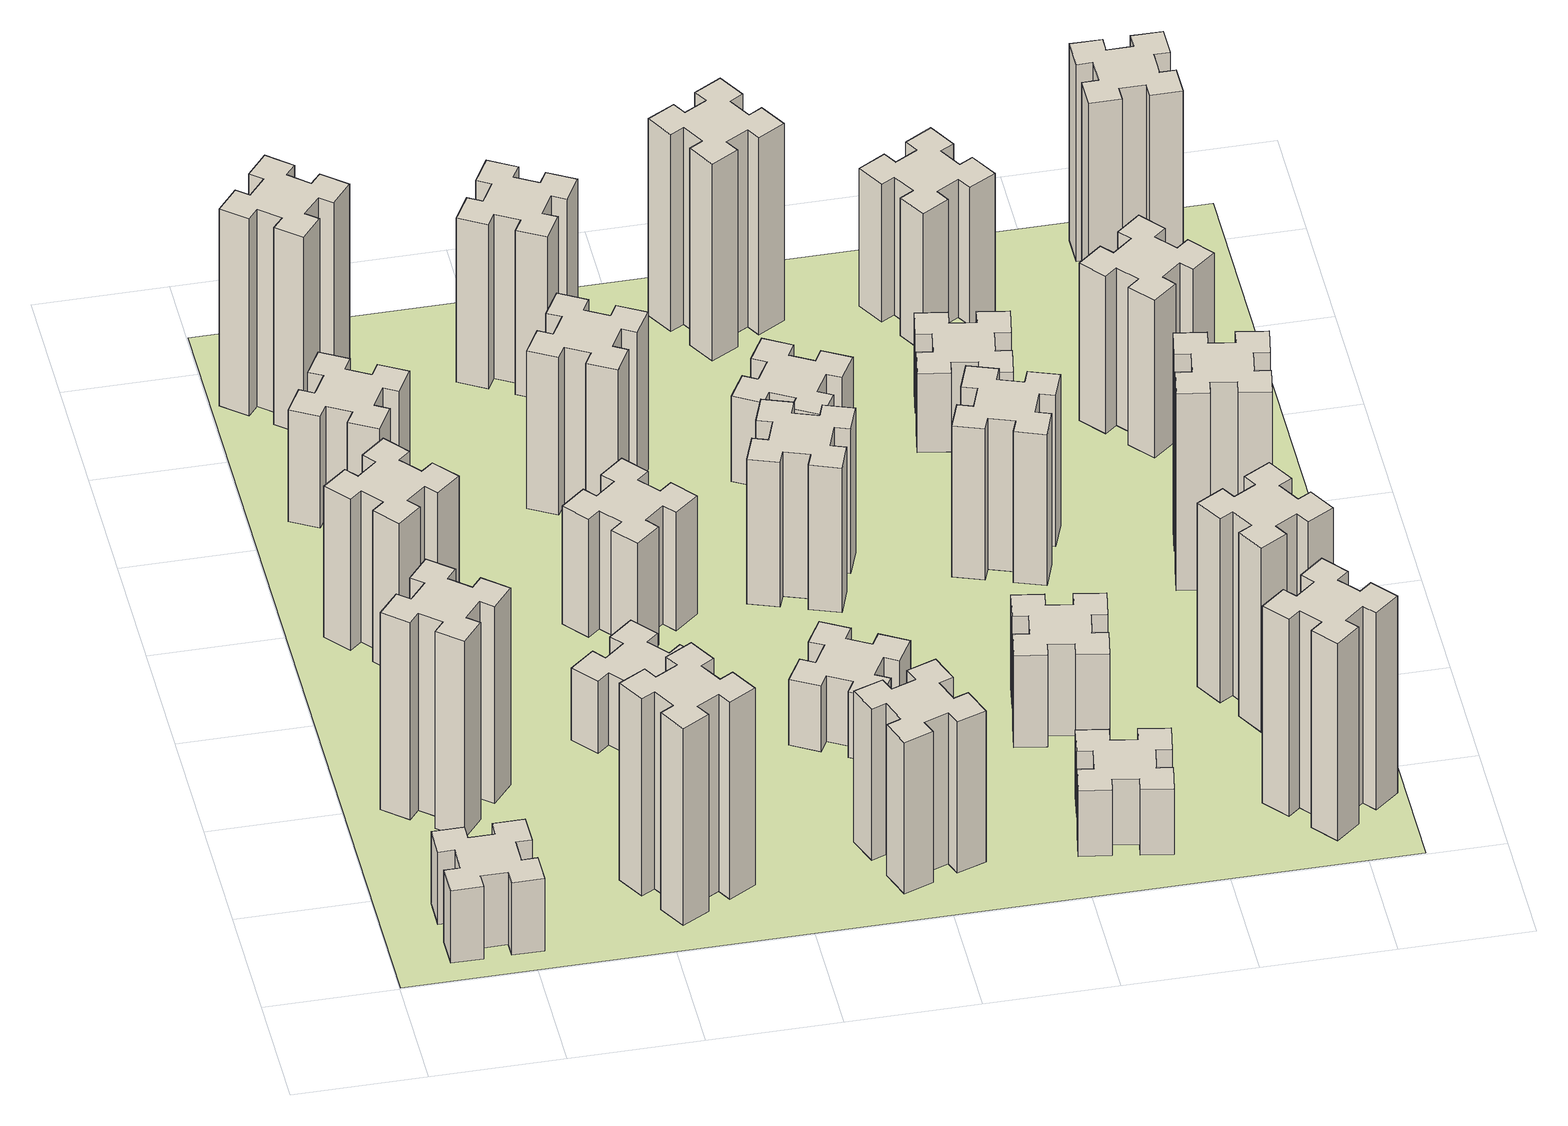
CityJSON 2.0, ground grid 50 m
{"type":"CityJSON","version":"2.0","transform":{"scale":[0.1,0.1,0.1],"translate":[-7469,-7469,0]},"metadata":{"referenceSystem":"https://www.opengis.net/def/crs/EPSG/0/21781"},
"CityObjects":{
"building1":{"type":"Building","attributes":{"class":"1000","function":"1000","usage":"1000","yearOfConstruction":2016,"roofType":"1000","measuredHeight":33,"storeysAboveGround":30,"storeysBelowGround":0},"geometry":[{"type":"Solid","lod":"1","boundaries":[[[[0,1,2,3,4,5,6,7,8,9,10,11,12,13,14,15,16,17,18,19]],[[17,16,20,21]],[[16,15,22,20]],[[15,14,23,22]],[[14,13,24,23]],[[13,12,25,24]],[[12,11,26,25]],[[11,10,27,26]],[[10,9,28,27]],[[9,8,29,28]],[[8,7,30,29]],[[7,6,31,30]],[[6,5,32,31]],[[5,4,33,32]],[[4,3,34,33]],[[3,2,35,34]],[[2,1,36,35]],[[1,0,37,36]],[[0,19,38,37]],[[19,18,39,38]],[[18,17,21,39]],[[24,25,26,27,28,29,30,31,32,33,34,35,36,37,38,39,21,20,22,23]]]]}]},
"building2":{"type":"Building","attributes":{"class":"1000","function":"1000","usage":"1000","yearOfConstruction":2016,"roofType":"1000","measuredHeight":90,"storeysAboveGround":30,"storeysBelowGround":0},"geometry":[{"type":"Solid","lod":"1","boundaries":[[[[40,41,42,43,44,45,46,47,48,49,50,51,52,53,54,55,56,57,58,59]],[[57,56,60,61]],[[56,55,62,60]],[[55,54,63,62]],[[54,53,64,63]],[[53,52,65,64]],[[52,51,66,65]],[[51,50,67,66]],[[50,49,68,67]],[[49,48,69,68]],[[48,47,70,69]],[[47,46,71,70]],[[46,45,72,71]],[[45,44,73,72]],[[44,43,74,73]],[[43,42,75,74]],[[42,41,76,75]],[[41,40,77,76]],[[40,59,78,77]],[[59,58,79,78]],[[58,57,61,79]],[[64,65,66,67,68,69,70,71,72,73,74,75,76,77,78,79,61,60,62,63]]]]}]},
"building3":{"type":"Building","attributes":{"class":"1000","function":"1000","usage":"1000","yearOfConstruction":2016,"roofType":"1000","measuredHeight":69,"storeysAboveGround":30,"storeysBelowGround":0},"geometry":[{"type":"Solid","lod":"1","boundaries":[[[[80,81,82,83,84,85,86,87,88,89,90,91,92,93,94,95,96,97,98,99]],[[97,96,100,101]],[[96,95,102,100]],[[95,94,103,102]],[[94,93,104,103]],[[93,92,105,104]],[[92,91,106,105]],[[91,90,107,106]],[[90,89,108,107]],[[89,88,109,108]],[[88,87,110,109]],[[87,86,111,110]],[[86,85,112,111]],[[85,84,113,112]],[[84,83,114,113]],[[83,82,115,114]],[[82,81,116,115]],[[81,80,117,116]],[[80,99,118,117]],[[99,98,119,118]],[[98,97,101,119]],[[104,105,106,107,108,109,110,111,112,113,114,115,116,117,118,119,101,100,102,103]]]]}]},
"building4":{"type":"Building","attributes":{"class":"1000","function":"1000","usage":"1000","yearOfConstruction":2016,"roofType":"1000","measuredHeight":51,"storeysAboveGround":30,"storeysBelowGround":0},"geometry":[{"type":"Solid","lod":"1","boundaries":[[[[120,121,122,123,124,125,126,127,128,129,130,131,132,133,134,135,136,137,138,139]],[[137,136,140,141]],[[136,135,142,140]],[[135,134,143,142]],[[134,133,144,143]],[[133,132,145,144]],[[132,131,146,145]],[[131,130,147,146]],[[130,129,148,147]],[[129,128,149,148]],[[128,127,150,149]],[[127,126,151,150]],[[126,125,152,151]],[[125,124,153,152]],[[124,123,154,153]],[[123,122,155,154]],[[122,121,156,155]],[[121,120,157,156]],[[120,139,158,157]],[[139,138,159,158]],[[138,137,141,159]],[[144,145,146,147,148,149,150,151,152,153,154,155,156,157,158,159,141,140,142,143]]]]}]},
"building5":{"type":"Building","attributes":{"class":"1000","function":"1000","usage":"1000","yearOfConstruction":2016,"roofType":"1000","measuredHeight":90,"storeysAboveGround":30,"storeysBelowGround":0},"geometry":[{"type":"Solid","lod":"1","boundaries":[[[[160,161,162,163,164,165,166,167,168,169,170,171,172,173,174,175,176,177,178,179]],[[177,176,180,181]],[[176,175,182,180]],[[175,174,183,182]],[[174,173,184,183]],[[173,172,185,184]],[[172,171,186,185]],[[171,170,187,186]],[[170,169,188,187]],[[169,168,189,188]],[[168,167,190,189]],[[167,166,191,190]],[[166,165,192,191]],[[165,164,193,192]],[[164,163,194,193]],[[163,162,195,194]],[[162,161,196,195]],[[161,160,197,196]],[[160,179,198,197]],[[179,178,199,198]],[[178,177,181,199]],[[184,185,186,187,188,189,190,191,192,193,194,195,196,197,198,199,181,180,182,183]]]]}]},
"building6":{"type":"Building","attributes":{"class":"1000","function":"1000","usage":"1000","yearOfConstruction":2016,"roofType":"1000","measuredHeight":90,"storeysAboveGround":30,"storeysBelowGround":0},"geometry":[{"type":"Solid","lod":"1","boundaries":[[[[200,201,202,203,204,205,206,207,208,209,210,211,212,213,214,215,216,217,218,219]],[[217,216,220,221]],[[216,215,222,220]],[[215,214,223,222]],[[214,213,224,223]],[[213,212,225,224]],[[212,211,226,225]],[[211,210,227,226]],[[210,209,228,227]],[[209,208,229,228]],[[208,207,230,229]],[[207,206,231,230]],[[206,205,232,231]],[[205,204,233,232]],[[204,203,234,233]],[[203,202,235,234]],[[202,201,236,235]],[[201,200,237,236]],[[200,219,238,237]],[[219,218,239,238]],[[218,217,221,239]],[[224,225,226,227,228,229,230,231,232,233,234,235,236,237,238,239,221,220,222,223]]]]}]},
"building7":{"type":"Building","attributes":{"class":"1000","function":"1000","usage":"1000","yearOfConstruction":2016,"roofType":"1000","measuredHeight":33,"storeysAboveGround":30,"storeysBelowGround":0},"geometry":[{"type":"Solid","lod":"1","boundaries":[[[[240,241,242,243,244,245,246,247,248,249,250,251,252,253,254,255,256,257,258,259]],[[257,256,260,261]],[[256,255,262,260]],[[255,254,263,262]],[[254,253,264,263]],[[253,252,265,264]],[[252,251,266,265]],[[251,250,267,266]],[[250,249,268,267]],[[249,248,269,268]],[[248,247,270,269]],[[247,246,271,270]],[[246,245,272,271]],[[245,244,273,272]],[[244,243,274,273]],[[243,242,275,274]],[[242,241,276,275]],[[241,240,277,276]],[[240,259,278,277]],[[259,258,279,278]],[[258,257,261,279]],[[264,265,266,267,268,269,270,271,272,273,274,275,276,277,278,279,261,260,262,263]]]]}]},
"building8":{"type":"Building","attributes":{"class":"1000","function":"1000","usage":"1000","yearOfConstruction":2016,"roofType":"1000","measuredHeight":54,"storeysAboveGround":30,"storeysBelowGround":0},"geometry":[{"type":"Solid","lod":"1","boundaries":[[[[280,281,282,283,284,285,286,287,288,289,290,291,292,293,294,295,296,297,298,299]],[[297,296,300,301]],[[296,295,302,300]],[[295,294,303,302]],[[294,293,304,303]],[[293,292,305,304]],[[292,291,306,305]],[[291,290,307,306]],[[290,289,308,307]],[[289,288,309,308]],[[288,287,310,309]],[[287,286,311,310]],[[286,285,312,311]],[[285,284,313,312]],[[284,283,314,313]],[[283,282,315,314]],[[282,281,316,315]],[[281,280,317,316]],[[280,299,318,317]],[[299,298,319,318]],[[298,297,301,319]],[[304,305,306,307,308,309,310,311,312,313,314,315,316,317,318,319,301,300,302,303]]]]}]},
"building9":{"type":"Building","attributes":{"class":"1000","function":"1000","usage":"1000","yearOfConstruction":2016,"roofType":"1000","measuredHeight":72,"storeysAboveGround":30,"storeysBelowGround":0},"geometry":[{"type":"Solid","lod":"1","boundaries":[[[[320,321,322,323,324,325,326,327,328,329,330,331,332,333,334,335,336,337,338,339]],[[337,336,340,341]],[[336,335,342,340]],[[335,334,343,342]],[[334,333,344,343]],[[333,332,345,344]],[[332,331,346,345]],[[331,330,347,346]],[[330,329,348,347]],[[329,328,349,348]],[[328,327,350,349]],[[327,326,351,350]],[[326,325,352,351]],[[325,324,353,352]],[[324,323,354,353]],[[323,322,355,354]],[[322,321,356,355]],[[321,320,357,356]],[[320,339,358,357]],[[339,338,359,358]],[[338,337,341,359]],[[344,345,346,347,348,349,350,351,352,353,354,355,356,357,358,359,341,340,342,343]]]]}]},
"building10":{"type":"Building","attributes":{"class":"1000","function":"1000","usage":"1000","yearOfConstruction":2016,"roofType":"1000","measuredHeight":69,"storeysAboveGround":30,"storeysBelowGround":0},"geometry":[{"type":"Solid","lod":"1","boundaries":[[[[360,361,362,363,364,365,366,367,368,369,370,371,372,373,374,375,376,377,378,379]],[[377,376,380,381]],[[376,375,382,380]],[[375,374,383,382]],[[374,373,384,383]],[[373,372,385,384]],[[372,371,386,385]],[[371,370,387,386]],[[370,369,388,387]],[[369,368,389,388]],[[368,367,390,389]],[[367,366,391,390]],[[366,365,392,391]],[[365,364,393,392]],[[364,363,394,393]],[[363,362,395,394]],[[362,361,396,395]],[[361,360,397,396]],[[360,379,398,397]],[[379,378,399,398]],[[378,377,381,399]],[[384,385,386,387,388,389,390,391,392,393,394,395,396,397,398,399,381,380,382,383]]]]}]},
"building11":{"type":"Building","attributes":{"class":"1000","function":"1000","usage":"1000","yearOfConstruction":2016,"roofType":"1000","measuredHeight":75,"storeysAboveGround":30,"storeysBelowGround":0},"geometry":[{"type":"Solid","lod":"1","boundaries":[[[[400,401,402,403,404,405,406,407,408,409,410,411,412,413,414,415,416,417,418,419]],[[417,416,420,421]],[[416,415,422,420]],[[415,414,423,422]],[[414,413,424,423]],[[413,412,425,424]],[[412,411,426,425]],[[411,410,427,426]],[[410,409,428,427]],[[409,408,429,428]],[[408,407,430,429]],[[407,406,431,430]],[[406,405,432,431]],[[405,404,433,432]],[[404,403,434,433]],[[403,402,435,434]],[[402,401,436,435]],[[401,400,437,436]],[[400,419,438,437]],[[419,418,439,438]],[[418,417,421,439]],[[424,425,426,427,428,429,430,431,432,433,434,435,436,437,438,439,421,420,422,423]]]]}]},
"building12":{"type":"Building","attributes":{"class":"1000","function":"1000","usage":"1000","yearOfConstruction":2016,"roofType":"1000","measuredHeight":30,"storeysAboveGround":30,"storeysBelowGround":0},"geometry":[{"type":"Solid","lod":"1","boundaries":[[[[440,441,442,443,444,445,446,447,448,449,450,451,452,453,454,455,456,457,458,459]],[[457,456,460,461]],[[456,455,462,460]],[[455,454,463,462]],[[454,453,464,463]],[[453,452,465,464]],[[452,451,466,465]],[[451,450,467,466]],[[450,449,468,467]],[[449,448,469,468]],[[448,447,470,469]],[[447,446,471,470]],[[446,445,472,471]],[[445,444,473,472]],[[444,443,474,473]],[[443,442,475,474]],[[442,441,476,475]],[[441,440,477,476]],[[440,459,478,477]],[[459,458,479,478]],[[458,457,461,479]],[[464,465,466,467,468,469,470,471,472,473,474,475,476,477,478,479,461,460,462,463]]]]}]},
"building13":{"type":"Building","attributes":{"class":"1000","function":"1000","usage":"1000","yearOfConstruction":2016,"roofType":"1000","measuredHeight":66,"storeysAboveGround":30,"storeysBelowGround":0},"geometry":[{"type":"Solid","lod":"1","boundaries":[[[[480,481,482,483,484,485,486,487,488,489,490,491,492,493,494,495,496,497,498,499]],[[497,496,500,501]],[[496,495,502,500]],[[495,494,503,502]],[[494,493,504,503]],[[493,492,505,504]],[[492,491,506,505]],[[491,490,507,506]],[[490,489,508,507]],[[489,488,509,508]],[[488,487,510,509]],[[487,486,511,510]],[[486,485,512,511]],[[485,484,513,512]],[[484,483,514,513]],[[483,482,515,514]],[[482,481,516,515]],[[481,480,517,516]],[[480,499,518,517]],[[499,498,519,518]],[[498,497,501,519]],[[504,505,506,507,508,509,510,511,512,513,514,515,516,517,518,519,501,500,502,503]]]]}]},
"building14":{"type":"Building","attributes":{"class":"1000","function":"1000","usage":"1000","yearOfConstruction":2016,"roofType":"1000","measuredHeight":39,"storeysAboveGround":30,"storeysBelowGround":0},"geometry":[{"type":"Solid","lod":"1","boundaries":[[[[520,521,522,523,524,525,526,527,528,529,530,531,532,533,534,535,536,537,538,539]],[[537,536,540,541]],[[536,535,542,540]],[[535,534,543,542]],[[534,533,544,543]],[[533,532,545,544]],[[532,531,546,545]],[[531,530,547,546]],[[530,529,548,547]],[[529,528,549,548]],[[528,527,550,549]],[[527,526,551,550]],[[526,525,552,551]],[[525,524,553,552]],[[524,523,554,553]],[[523,522,555,554]],[[522,521,556,555]],[[521,520,557,556]],[[520,539,558,557]],[[539,538,559,558]],[[538,537,541,559]],[[544,545,546,547,548,549,550,551,552,553,554,555,556,557,558,559,541,540,542,543]]]]}]},
"building15":{"type":"Building","attributes":{"class":"1000","function":"1000","usage":"1000","yearOfConstruction":2016,"roofType":"1000","measuredHeight":30,"storeysAboveGround":30,"storeysBelowGround":0},"geometry":[{"type":"Solid","lod":"1","boundaries":[[[[560,561,562,563,564,565,566,567,568,569,570,571,572,573,574,575,576,577,578,579]],[[577,576,580,581]],[[576,575,582,580]],[[575,574,583,582]],[[574,573,584,583]],[[573,572,585,584]],[[572,571,586,585]],[[571,570,587,586]],[[570,569,588,587]],[[569,568,589,588]],[[568,567,590,589]],[[567,566,591,590]],[[566,565,592,591]],[[565,564,593,592]],[[564,563,594,593]],[[563,562,595,594]],[[562,561,596,595]],[[561,560,597,596]],[[560,579,598,597]],[[579,578,599,598]],[[578,577,581,599]],[[584,585,586,587,588,589,590,591,592,593,594,595,596,597,598,599,581,580,582,583]]]]}]},
"building16":{"type":"Building","attributes":{"class":"1000","function":"1000","usage":"1000","yearOfConstruction":2016,"roofType":"1000","measuredHeight":90,"storeysAboveGround":30,"storeysBelowGround":0},"geometry":[{"type":"Solid","lod":"1","boundaries":[[[[600,601,602,603,604,605,606,607,608,609,610,611,612,613,614,615,616,617,618,619]],[[617,616,620,621]],[[616,615,622,620]],[[615,614,623,622]],[[614,613,624,623]],[[613,612,625,624]],[[612,611,626,625]],[[611,610,627,626]],[[610,609,628,627]],[[609,608,629,628]],[[608,607,630,629]],[[607,606,631,630]],[[606,605,632,631]],[[605,604,633,632]],[[604,603,634,633]],[[603,602,635,634]],[[602,601,636,635]],[[601,600,637,636]],[[600,619,638,637]],[[619,618,639,638]],[[618,617,621,639]],[[624,625,626,627,628,629,630,631,632,633,634,635,636,637,638,639,621,620,622,623]]]]}]},
"building17":{"type":"Building","attributes":{"class":"1000","function":"1000","usage":"1000","yearOfConstruction":2016,"roofType":"1000","measuredHeight":42,"storeysAboveGround":30,"storeysBelowGround":0},"geometry":[{"type":"Solid","lod":"1","boundaries":[[[[640,641,642,643,644,645,646,647,648,649,650,651,652,653,654,655,656,657,658,659]],[[657,656,660,661]],[[656,655,662,660]],[[655,654,663,662]],[[654,653,664,663]],[[653,652,665,664]],[[652,651,666,665]],[[651,650,667,666]],[[650,649,668,667]],[[649,648,669,668]],[[648,647,670,669]],[[647,646,671,670]],[[646,645,672,671]],[[645,644,673,672]],[[644,643,674,673]],[[643,642,675,674]],[[642,641,676,675]],[[641,640,677,676]],[[640,659,678,677]],[[659,658,679,678]],[[658,657,661,679]],[[664,665,666,667,668,669,670,671,672,673,674,675,676,677,678,679,661,660,662,663]]]]}]},
"building18":{"type":"Building","attributes":{"class":"1000","function":"1000","usage":"1000","yearOfConstruction":2016,"roofType":"1000","measuredHeight":69,"storeysAboveGround":30,"storeysBelowGround":0},"geometry":[{"type":"Solid","lod":"1","boundaries":[[[[680,681,682,683,684,685,686,687,688,689,690,691,692,693,694,695,696,697,698,699]],[[697,696,700,701]],[[696,695,702,700]],[[695,694,703,702]],[[694,693,704,703]],[[693,692,705,704]],[[692,691,706,705]],[[691,690,707,706]],[[690,689,708,707]],[[689,688,709,708]],[[688,687,710,709]],[[687,686,711,710]],[[686,685,712,711]],[[685,684,713,712]],[[684,683,714,713]],[[683,682,715,714]],[[682,681,716,715]],[[681,680,717,716]],[[680,699,718,717]],[[699,698,719,718]],[[698,697,701,719]],[[704,705,706,707,708,709,710,711,712,713,714,715,716,717,718,719,701,700,702,703]]]]}]},
"building19":{"type":"Building","attributes":{"class":"1000","function":"1000","usage":"1000","yearOfConstruction":2016,"roofType":"1000","measuredHeight":36,"storeysAboveGround":30,"storeysBelowGround":0},"geometry":[{"type":"Solid","lod":"1","boundaries":[[[[720,721,722,723,724,725,726,727,728,729,730,731,732,733,734,735,736,737,738,739]],[[737,736,740,741]],[[736,735,742,740]],[[735,734,743,742]],[[734,733,744,743]],[[733,732,745,744]],[[732,731,746,745]],[[731,730,747,746]],[[730,729,748,747]],[[729,728,749,748]],[[728,727,750,749]],[[727,726,751,750]],[[726,725,752,751]],[[725,724,753,752]],[[724,723,754,753]],[[723,722,755,754]],[[722,721,756,755]],[[721,720,757,756]],[[720,739,758,757]],[[739,738,759,758]],[[738,737,741,759]],[[744,745,746,747,748,749,750,751,752,753,754,755,756,757,758,759,741,740,742,743]]]]}]},
"building20":{"type":"Building","attributes":{"class":"1000","function":"1000","usage":"1000","yearOfConstruction":2016,"roofType":"1000","measuredHeight":90,"storeysAboveGround":30,"storeysBelowGround":0},"geometry":[{"type":"Solid","lod":"1","boundaries":[[[[760,761,762,763,764,765,766,767,768,769,770,771,772,773,774,775,776,777,778,779]],[[777,776,780,781]],[[776,775,782,780]],[[775,774,783,782]],[[774,773,784,783]],[[773,772,785,784]],[[772,771,786,785]],[[771,770,787,786]],[[770,769,788,787]],[[769,768,789,788]],[[768,767,790,789]],[[767,766,791,790]],[[766,765,792,791]],[[765,764,793,792]],[[764,763,794,793]],[[763,762,795,794]],[[762,761,796,795]],[[761,760,797,796]],[[760,779,798,797]],[[779,778,799,798]],[[778,777,781,799]],[[784,785,786,787,788,789,790,791,792,793,794,795,796,797,798,799,781,780,782,783]]]]}]},
"building21":{"type":"Building","attributes":{"class":"1000","function":"1000","usage":"1000","yearOfConstruction":2016,"roofType":"1000","measuredHeight":63,"storeysAboveGround":30,"storeysBelowGround":0},"geometry":[{"type":"Solid","lod":"1","boundaries":[[[[800,801,802,803,804,805,806,807,808,809,810,811,812,813,814,815,816,817,818,819]],[[817,816,820,821]],[[816,815,822,820]],[[815,814,823,822]],[[814,813,824,823]],[[813,812,825,824]],[[812,811,826,825]],[[811,810,827,826]],[[810,809,828,827]],[[809,808,829,828]],[[808,807,830,829]],[[807,806,831,830]],[[806,805,832,831]],[[805,804,833,832]],[[804,803,834,833]],[[803,802,835,834]],[[802,801,836,835]],[[801,800,837,836]],[[800,819,838,837]],[[819,818,839,838]],[[818,817,821,839]],[[824,825,826,827,828,829,830,831,832,833,834,835,836,837,838,839,821,820,822,823]]]]}]},
"building22":{"type":"Building","attributes":{"class":"1000","function":"1000","usage":"1000","yearOfConstruction":2016,"roofType":"1000","measuredHeight":84,"storeysAboveGround":30,"storeysBelowGround":0},"geometry":[{"type":"Solid","lod":"1","boundaries":[[[[840,841,842,843,844,845,846,847,848,849,850,851,852,853,854,855,856,857,858,859]],[[857,856,860,861]],[[856,855,862,860]],[[855,854,863,862]],[[854,853,864,863]],[[853,852,865,864]],[[852,851,866,865]],[[851,850,867,866]],[[850,849,868,867]],[[849,848,869,868]],[[848,847,870,869]],[[847,846,871,870]],[[846,845,872,871]],[[845,844,873,872]],[[844,843,874,873]],[[843,842,875,874]],[[842,841,876,875]],[[841,840,877,876]],[[840,859,878,877]],[[859,858,879,878]],[[858,857,861,879]],[[864,865,866,867,868,869,870,871,872,873,874,875,876,877,878,879,861,860,862,863]]]]}]},
"building23":{"type":"Building","attributes":{"class":"1000","function":"1000","usage":"1000","yearOfConstruction":2016,"roofType":"1000","measuredHeight":90,"storeysAboveGround":30,"storeysBelowGround":0},"geometry":[{"type":"Solid","lod":"1","boundaries":[[[[880,881,882,883,884,885,886,887,888,889,890,891,892,893,894,895,896,897,898,899]],[[897,896,900,901]],[[896,895,902,900]],[[895,894,903,902]],[[894,893,904,903]],[[893,892,905,904]],[[892,891,906,905]],[[891,890,907,906]],[[890,889,908,907]],[[889,888,909,908]],[[888,887,910,909]],[[887,886,911,910]],[[886,885,912,911]],[[885,884,913,912]],[[884,883,914,913]],[[883,882,915,914]],[[882,881,916,915]],[[881,880,917,916]],[[880,899,918,917]],[[899,898,919,918]],[[898,897,901,919]],[[904,905,906,907,908,909,910,911,912,913,914,915,916,917,918,919,901,900,902,903]]]]}]},
"building24":{"type":"Building","attributes":{"class":"1000","function":"1000","usage":"1000","yearOfConstruction":2016,"roofType":"1000","measuredHeight":72,"storeysAboveGround":30,"storeysBelowGround":0},"geometry":[{"type":"Solid","lod":"1","boundaries":[[[[920,921,922,923,924,925,926,927,928,929,930,931,932,933,934,935,936,937,938,939]],[[937,936,940,941]],[[936,935,942,940]],[[935,934,943,942]],[[934,933,944,943]],[[933,932,945,944]],[[932,931,946,945]],[[931,930,947,946]],[[930,929,948,947]],[[929,928,949,948]],[[928,927,950,949]],[[927,926,951,950]],[[926,925,952,951]],[[925,924,953,952]],[[924,923,954,953]],[[923,922,955,954]],[[922,921,956,955]],[[921,920,957,956]],[[920,939,958,957]],[[939,938,959,958]],[[938,937,941,959]],[[944,945,946,947,948,949,950,951,952,953,954,955,956,957,958,959,941,940,942,943]]]]}]},
"building25":{"type":"Building","attributes":{"class":"1000","function":"1000","usage":"1000","yearOfConstruction":2016,"roofType":"1000","measuredHeight":90,"storeysAboveGround":30,"storeysBelowGround":0},"geometry":[{"type":"Solid","lod":"1","boundaries":[[[[960,961,962,963,964,965,966,967,968,969,970,971,972,973,974,975,976,977,978,979]],[[977,976,980,981]],[[976,975,982,980]],[[975,974,983,982]],[[974,973,984,983]],[[973,972,985,984]],[[972,971,986,985]],[[971,970,987,986]],[[970,969,988,987]],[[969,968,989,988]],[[968,967,990,989]],[[967,966,991,990]],[[966,965,992,991]],[[965,964,993,992]],[[964,963,994,993]],[[963,962,995,994]],[[962,961,996,995]],[[961,960,997,996]],[[960,979,998,997]],[[979,978,999,998]],[[978,977,981,999]],[[984,985,986,987,988,989,990,991,992,993,994,995,996,997,998,999,981,980,982,983]]]]}]},
"landuse1":{"type":"LandUse","attributes":{"name":"plot1","function":"1010"},"geometry":[{"type":"MultiSurface","lod":"1","boundaries":[[[1000,1001,1002,1003]]]}]}
},
"vertices":[
[265,325,0],[265,225,0],[205,225,0],[205,105,0],[325,105,0],[325,165,0],[425,165,0],[425,105,0],[545,105,0],[545,225,0],[485,225,0],[485,325,0],[545,325,0],[545,445,0],[425,445,0],[425,385,0],[325,385,0],[325,445,0],[205,445,0],[205,325,0],[325,385,330],[325,445,330],[425,385,330],[425,445,330],[545,445,330],[545,325,330],[485,325,330],[485,225,330],[545,225,330],[545,105,330],[425,105,330],[425,165,330],[325,165,330],[325,105,330],[205,105,330],[205,225,330],[265,225,330],[265,325,330],[205,325,330],[205,445,330],
[484,1067,0],[408,1132,0],[446,1178,0],[354,1255,0],[277,1163,0],[323,1124,0],[259,1048,0],[213,1086,0],[136,994,0],[228,917,0],[266,963,0],[343,899,0],[304,853,0],[396,776,0],[473,868,0],[427,906,0],[492,983,0],[538,944,0],[615,1036,0],[523,1113,0],[492,983,900],[538,944,900],[427,906,900],[473,868,900],[396,776,900],[304,853,900],[343,899,900],[266,963,900],[228,917,900],[136,994,900],[213,1086,900],[259,1048,900],[323,1124,900],[277,1163,900],[354,1255,900],[446,1178,900],[408,1132,900],[484,1067,900],[523,1113,900],[615,1036,900],
[492,1988,0],[427,2064,0],[473,2103,0],[396,2195,0],[304,2118,0],[343,2072,0],[266,2007,0],[228,2053,0],[136,1976,0],[213,1884,0],[259,1923,0],[323,1846,0],[277,1808,0],[354,1716,0],[446,1793,0],[408,1839,0],[484,1903,0],[523,1857,0],[615,1934,0],[538,2026,0],[484,1903,690],[523,1857,690],[408,1839,690],[446,1793,690],[354,1716,690],[277,1808,690],[323,1846,690],[259,1923,690],[213,1884,690],[136,1976,690],[228,2053,690],[266,2007,690],[343,2072,690],[304,2118,690],[396,2195,690],[473,2103,690],[427,2064,690],[492,1988,690],[538,2026,690],[615,1934,690],
[446,2597,0],[496,2684,0],[548,2654,0],[608,2758,0],[504,2818,0],[474,2766,0],[387,2816,0],[417,2868,0],[313,2928,0],[253,2824,0],[305,2794,0],[255,2707,0],[203,2737,0],[143,2633,0],[247,2573,0],[277,2625,0],[364,2575,0],[334,2523,0],[438,2463,0],[498,2567,0],[364,2575,510],[334,2523,510],[277,2625,510],[247,2573,510],[143,2633,510],[203,2737,510],[255,2707,510],[305,2794,510],[253,2824,510],[313,2928,510],[417,2868,510],[387,2816,510],[474,2766,510],[504,2818,510],[608,2758,510],[548,2654,510],[496,2684,510],[446,2597,510],[498,2567,510],[438,2463,510],
[1127,255,0],[1214,305,0],[1244,253,0],[1348,313,0],[1288,417,0],[1236,387,0],[1186,474,0],[1238,504,0],[1178,608,0],[1074,548,0],[1104,496,0],[1017,446,0],[987,498,0],[883,438,0],[943,334,0],[995,364,0],[1045,277,0],[993,247,0],[1053,143,0],[1157,203,0],[1045,277,900],[993,247,900],[995,364,900],[943,334,900],[883,438,900],[987,498,900],[1017,446,900],[1104,496,900],[1074,548,900],[1178,608,900],[1238,504,900],[1186,474,900],[1236,387,900],[1288,417,900],[1348,313,900],[1244,253,900],[1214,305,900],[1127,255,900],[1157,203,900],[1053,143,900],
[384,3387,0],[308,3452,0],[346,3498,0],[254,3575,0],[177,3483,0],[223,3444,0],[159,3368,0],[113,3406,0],[36,3314,0],[128,3237,0],[166,3283,0],[243,3219,0],[204,3173,0],[296,3096,0],[373,3188,0],[327,3226,0],[392,3303,0],[438,3264,0],[515,3356,0],[423,3433,0],[392,3303,900],[438,3264,900],[327,3226,900],[373,3188,900],[296,3096,900],[204,3173,900],[243,3219,900],[166,3283,900],[128,3237,900],[36,3314,900],[113,3406,900],[159,3368,900],[223,3444,900],[177,3483,900],[254,3575,900],[346,3498,900],[308,3452,900],[384,3387,900],[423,3433,900],[515,3356,900],
[1083,1332,0],[1006,1267,0],[968,1313,0],[876,1236,0],[953,1144,0],[999,1183,0],[1063,1106,0],[1017,1068,0],[1094,976,0],[1186,1053,0],[1148,1099,0],[1224,1163,0],[1263,1117,0],[1355,1194,0],[1278,1286,0],[1232,1248,0],[1167,1324,0],[1213,1363,0],[1136,1455,0],[1044,1378,0],[1167,1324,330],[1213,1363,330],[1232,1248,330],[1278,1286,330],[1355,1194,330],[1263,1117,330],[1224,1163,330],[1148,1099,330],[1186,1053,330],[1094,976,330],[1017,1068,330],[1063,1106,330],[999,1183,330],[953,1144,330],[876,1236,330],[968,1313,330],[1006,1267,330],[1083,1332,330],[1044,1378,330],[1136,1455,330],
[1183,1972,0],[1106,1907,0],[1068,1953,0],[976,1876,0],[1053,1784,0],[1099,1823,0],[1163,1746,0],[1117,1708,0],[1194,1616,0],[1286,1693,0],[1248,1739,0],[1324,1803,0],[1363,1757,0],[1455,1834,0],[1378,1926,0],[1332,1888,0],[1267,1964,0],[1313,2003,0],[1236,2095,0],[1144,2018,0],[1267,1964,540],[1313,2003,540],[1332,1888,540],[1378,1926,540],[1455,1834,540],[1363,1757,540],[1324,1803,540],[1248,1739,540],[1286,1693,540],[1194,1616,540],[1117,1708,540],[1163,1746,540],[1099,1823,540],[1053,1784,540],[976,1876,540],[1068,1953,540],[1106,1907,540],[1183,1972,540],[1144,2018,540],[1236,2095,540],
[1314,2666,0],[1227,2716,0],[1257,2768,0],[1153,2828,0],[1093,2724,0],[1145,2694,0],[1095,2607,0],[1043,2637,0],[983,2533,0],[1087,2473,0],[1117,2525,0],[1204,2475,0],[1174,2423,0],[1278,2363,0],[1338,2467,0],[1286,2497,0],[1336,2584,0],[1388,2554,0],[1448,2658,0],[1344,2718,0],[1336,2584,720],[1388,2554,720],[1286,2497,720],[1338,2467,720],[1278,2363,720],[1174,2423,720],[1204,2475,720],[1117,2525,720],[1087,2473,720],[983,2533,720],[1043,2637,720],[1095,2607,720],[1145,2694,720],[1093,2724,720],[1153,2828,720],[1257,2768,720],[1227,2716,720],[1314,2666,720],[1344,2718,720],[1448,2658,720],
[1965,496,0],[1871,462,0],[1850,518,0],[1737,477,0],[1779,364,0],[1835,385,0],[1869,291,0],[1813,270,0],[1854,157,0],[1967,199,0],[1946,255,0],[2040,289,0],[2060,233,0],[2173,274,0],[2132,387,0],[2076,366,0],[2042,460,0],[2098,480,0],[2057,593,0],[1944,552,0],[2042,460,690],[2098,480,690],[2076,366,690],[2132,387,690],[2173,274,690],[2060,233,690],[2040,289,690],[1946,255,690],[1967,199,690],[1854,157,690],[1813,270,690],[1869,291,690],[1835,385,690],[1779,364,690],[1737,477,690],[1850,518,690],[1871,462,690],[1965,496,690],[1944,552,690],[2057,593,690],
[1214,3406,0],[1127,3456,0],[1157,3508,0],[1053,3568,0],[993,3464,0],[1045,3434,0],[995,3347,0],[943,3377,0],[883,3273,0],[987,3213,0],[1017,3265,0],[1104,3215,0],[1074,3163,0],[1178,3103,0],[1238,3207,0],[1186,3237,0],[1236,3324,0],[1288,3294,0],[1348,3398,0],[1244,3458,0],[1236,3324,750],[1288,3294,750],[1186,3237,750],[1238,3207,750],[1178,3103,750],[1074,3163,750],[1104,3215,750],[1017,3265,750],[987,3213,750],[883,3273,750],[943,3377,750],[995,3347,750],[1045,3434,750],[993,3464,750],[1053,3568,750],[1157,3508,750],[1127,3456,750],[1214,3406,750],[1244,3458,750],[1348,3398,750],
[1757,1045,0],[1844,995,0],[1814,943,0],[1918,883,0],[1978,987,0],[1926,1017,0],[1976,1104,0],[2028,1074,0],[2088,1178,0],[1984,1238,0],[1954,1186,0],[1867,1236,0],[1897,1288,0],[1793,1348,0],[1733,1244,0],[1785,1214,0],[1735,1127,0],[1683,1157,0],[1623,1053,0],[1727,993,0],[1735,1127,300],[1683,1157,300],[1785,1214,300],[1733,1244,300],[1793,1348,300],[1897,1288,300],[1867,1236,300],[1954,1186,300],[1984,1238,300],[2088,1178,300],[2028,1074,300],[1976,1104,300],[1926,1017,300],[1978,987,300],[1918,883,300],[1814,943,300],[1844,995,300],[1757,1045,300],[1727,993,300],[1623,1053,300],
[1940,2042,0],[1846,2076,0],[1867,2132,0],[1754,2173,0],[1713,2060,0],[1769,2040,0],[1735,1946,0],[1679,1967,0],[1637,1854,0],[1750,1813,0],[1771,1869,0],[1865,1835,0],[1844,1779,0],[1957,1737,0],[1998,1850,0],[1942,1871,0],[1976,1965,0],[2032,1944,0],[2073,2057,0],[1960,2098,0],[1976,1965,660],[2032,1944,660],[1942,1871,660],[1998,1850,660],[1957,1737,660],[1844,1779,660],[1865,1835,660],[1771,1869,660],[1750,1813,660],[1637,1854,660],[1679,1967,660],[1735,1946,660],[1769,2040,660],[1713,2060,660],[1754,2173,660],[1867,2132,660],[1846,2076,660],[1940,2042,660],[1960,2098,660],[2073,2057,660],
[2026,2497,0],[2076,2584,0],[2128,2554,0],[2188,2658,0],[2084,2718,0],[2054,2666,0],[1967,2716,0],[1997,2768,0],[1893,2828,0],[1833,2724,0],[1885,2694,0],[1835,2607,0],[1783,2637,0],[1723,2533,0],[1827,2473,0],[1857,2525,0],[1944,2475,0],[1914,2423,0],[2018,2363,0],[2078,2467,0],[1944,2475,390],[1914,2423,390],[1857,2525,390],[1827,2473,390],[1723,2533,390],[1783,2637,390],[1835,2607,390],[1885,2694,390],[1833,2724,390],[1893,2828,390],[1997,2768,390],[1967,2716,390],[2054,2666,390],[2084,2718,390],[2188,2658,390],[2128,2554,390],[2076,2584,390],[2026,2497,390],[2078,2467,390],[2018,2363,390],
[2596,444,0],[2578,345,0],[2519,356,0],[2498,237,0],[2617,217,0],[2627,276,0],[2725,258,0],[2715,199,0],[2833,178,0],[2854,297,0],[2795,307,0],[2812,405,0],[2871,395,0],[2892,513,0],[2774,534,0],[2764,475,0],[2665,492,0],[2676,551,0],[2557,572,0],[2537,454,0],[2665,492,300],[2676,551,300],[2764,475,300],[2774,534,300],[2892,513,300],[2871,395,300],[2812,405,300],[2795,307,300],[2854,297,300],[2833,178,300],[2715,199,300],[2725,258,300],[2627,276,300],[2617,217,300],[2498,237,300],[2519,356,300],[2578,345,300],[2596,444,300],[2537,454,300],[2557,572,300],
[1844,3556,0],[1757,3506,0],[1727,3558,0],[1623,3498,0],[1683,3394,0],[1735,3424,0],[1785,3337,0],[1733,3307,0],[1793,3203,0],[1897,3263,0],[1867,3315,0],[1954,3365,0],[1984,3313,0],[2088,3373,0],[2028,3477,0],[1976,3447,0],[1926,3534,0],[1978,3564,0],[1918,3668,0],[1814,3608,0],[1926,3534,900],[1978,3564,900],[1976,3447,900],[2028,3477,900],[2088,3373,900],[1984,3313,900],[1954,3365,900],[1867,3315,900],[1897,3263,900],[1793,3203,900],[1733,3307,900],[1785,3337,900],[1735,3424,900],[1683,3394,900],[1623,3498,900],[1727,3558,900],[1757,3506,900],[1844,3556,900],[1814,3608,900],[1918,3668,900],
[2496,1084,0],[2478,985,0],[2419,996,0],[2398,877,0],[2517,857,0],[2527,916,0],[2625,898,0],[2615,839,0],[2733,818,0],[2754,937,0],[2695,947,0],[2712,1045,0],[2771,1035,0],[2792,1153,0],[2674,1174,0],[2664,1115,0],[2565,1132,0],[2576,1191,0],[2457,1212,0],[2437,1094,0],[2565,1132,420],[2576,1191,420],[2664,1115,420],[2674,1174,420],[2792,1153,420],[2771,1035,420],[2712,1045,420],[2695,947,420],[2754,937,420],[2733,818,420],[2615,839,420],[2625,898,420],[2527,916,420],[2517,857,420],[2398,877,420],[2419,996,420],[2478,985,420],[2496,1084,420],[2437,1094,420],[2457,1212,420],
[2682,1871,0],[2716,1965,0],[2772,1944,0],[2813,2057,0],[2700,2098,0],[2680,2042,0],[2586,2076,0],[2607,2132,0],[2494,2173,0],[2453,2060,0],[2509,2040,0],[2475,1946,0],[2419,1967,0],[2377,1854,0],[2490,1813,0],[2511,1869,0],[2605,1835,0],[2584,1779,0],[2697,1737,0],[2738,1850,0],[2605,1835,690],[2584,1779,690],[2511,1869,690],[2490,1813,690],[2377,1854,690],[2419,1967,690],[2475,1946,690],[2509,2040,690],[2453,2060,690],[2494,2173,690],[2607,2132,690],[2586,2076,690],[2680,2042,690],[2700,2098,690],[2813,2057,690],[2772,1944,690],[2716,1965,690],[2682,1871,690],[2738,1850,690],[2697,1737,690],
[2664,2795,0],[2565,2812,0],[2576,2871,0],[2457,2892,0],[2437,2774,0],[2496,2764,0],[2478,2665,0],[2419,2676,0],[2398,2557,0],[2517,2537,0],[2527,2596,0],[2625,2578,0],[2615,2519,0],[2733,2498,0],[2754,2617,0],[2695,2627,0],[2712,2725,0],[2771,2715,0],[2792,2833,0],[2674,2854,0],[2712,2725,360],[2771,2715,360],[2695,2627,360],[2754,2617,360],[2733,2498,360],[2615,2519,360],[2625,2578,360],[2527,2596,360],[2517,2537,360],[2398,2557,360],[2419,2676,360],[2478,2665,360],[2496,2764,360],[2437,2774,360],[2457,2892,360],[2576,2871,360],[2565,2812,360],[2664,2795,360],[2674,2854,360],[2792,2833,360],
[3468,259,0],[3544,323,0],[3583,277,0],[3675,354,0],[3598,446,0],[3552,408,0],[3487,484,0],[3533,523,0],[3456,615,0],[3364,538,0],[3403,492,0],[3326,427,0],[3288,473,0],[3196,396,0],[3273,304,0],[3319,343,0],[3383,266,0],[3337,228,0],[3414,136,0],[3506,213,0],[3383,266,900],[3337,228,900],[3319,343,900],[3273,304,900],[3196,396,900],[3288,473,900],[3326,427,900],[3403,492,900],[3364,538,900],[3456,615,900],[3533,523,900],[3487,484,900],[3552,408,900],[3598,446,900],[3675,354,900],[3583,277,900],[3544,323,900],[3468,259,900],[3506,213,900],[3414,136,900],
[2716,3347,0],[2666,3434,0],[2718,3464,0],[2658,3568,0],[2554,3508,0],[2584,3456,0],[2497,3406,0],[2467,3458,0],[2363,3398,0],[2423,3294,0],[2475,3324,0],[2525,3237,0],[2473,3207,0],[2533,3103,0],[2637,3163,0],[2607,3215,0],[2694,3265,0],[2724,3213,0],[2828,3273,0],[2768,3377,0],[2694,3265,630],[2724,3213,630],[2607,3215,630],[2637,3163,630],[2533,3103,630],[2473,3207,630],[2525,3237,630],[2475,3324,630],[2423,3294,630],[2363,3398,630],[2467,3458,630],[2497,3406,630],[2584,3456,630],[2554,3508,630],[2658,3568,630],[2718,3464,630],[2666,3434,630],[2716,3347,630],[2768,3377,630],[2828,3273,630],
[3215,1004,0],[3265,917,0],[3213,887,0],[3273,783,0],[3377,843,0],[3347,895,0],[3434,945,0],[3464,893,0],[3568,953,0],[3508,1057,0],[3456,1027,0],[3406,1114,0],[3458,1144,0],[3398,1248,0],[3294,1188,0],[3324,1136,0],[3237,1086,0],[3207,1138,0],[3103,1078,0],[3163,974,0],[3237,1086,840],[3207,1138,840],[3324,1136,840],[3294,1188,840],[3398,1248,840],[3458,1144,840],[3406,1114,840],[3456,1027,840],[3508,1057,840],[3568,953,840],[3464,893,840],[3434,945,840],[3347,895,840],[3377,843,840],[3273,783,840],[3213,887,840],[3265,917,840],[3215,1004,840],[3163,974,840],[3103,1078,840],
[3267,1656,0],[3365,1638,0],[3355,1579,0],[3473,1558,0],[3494,1677,0],[3435,1687,0],[3452,1785,0],[3511,1775,0],[3532,1893,0],[3414,1914,0],[3404,1855,0],[3305,1872,0],[3316,1931,0],[3197,1952,0],[3177,1834,0],[3236,1824,0],[3218,1725,0],[3159,1736,0],[3138,1617,0],[3257,1597,0],[3218,1725,900],[3159,1736,900],[3236,1824,900],[3177,1834,900],[3197,1952,900],[3316,1931,900],[3305,1872,900],[3404,1855,900],[3414,1914,900],[3532,1893,900],[3511,1775,900],[3452,1785,900],[3435,1687,900],[3494,1677,900],[3473,1558,900],[3355,1579,900],[3365,1638,900],[3267,1656,900],[3257,1597,900],[3138,1617,900],
[3119,2563,0],[3183,2486,0],[3137,2448,0],[3214,2356,0],[3306,2433,0],[3268,2479,0],[3344,2543,0],[3383,2497,0],[3475,2574,0],[3398,2666,0],[3352,2628,0],[3287,2704,0],[3333,2743,0],[3256,2835,0],[3164,2758,0],[3203,2712,0],[3126,2647,0],[3088,2693,0],[2996,2616,0],[3073,2524,0],[3126,2647,720],[3088,2693,720],[3203,2712,720],[3164,2758,720],[3256,2835,720],[3333,2743,720],[3287,2704,720],[3352,2628,720],[3398,2666,720],[3475,2574,720],[3383,2497,720],[3344,2543,720],[3268,2479,720],[3306,2433,720],[3214,2356,720],[3137,2448,720],[3183,2486,720],[3119,2563,720],[3073,2524,720],[2996,2616,720],
[3285,3325,0],[3385,3325,0],[3385,3265,0],[3505,3265,0],[3505,3385,0],[3445,3385,0],[3445,3485,0],[3505,3485,0],[3505,3605,0],[3385,3605,0],[3385,3545,0],[3285,3545,0],[3285,3605,0],[3165,3605,0],[3165,3485,0],[3225,3485,0],[3225,3385,0],[3165,3385,0],[3165,3265,0],[3285,3265,0],[3225,3385,900],[3165,3385,900],[3225,3485,900],[3165,3485,900],[3165,3605,900],[3285,3605,900],[3285,3545,900],[3385,3545,900],[3385,3605,900],[3505,3605,900],[3505,3485,900],[3445,3485,900],[3445,3385,900],[3505,3385,900],[3505,3265,900],[3385,3265,900],[3385,3325,900],[3285,3325,900],[3285,3265,900],[3165,3265,900],
[5,3705,0],[3705,3705,0],[3705,5,0],[5,5,0]
]}
